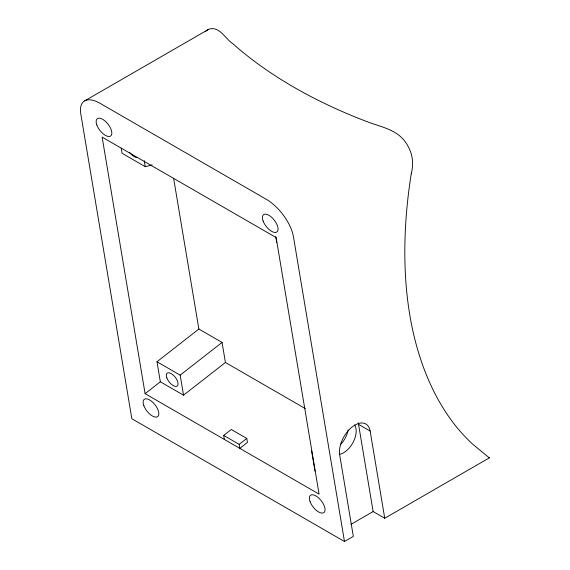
<?xml version="1.0" encoding="UTF-8"?>
<svg xmlns="http://www.w3.org/2000/svg" width="570" height="570" viewBox="0 0 570 570"><rect width="100%" height="100%" fill="white"/><g stroke="black" fill="none" stroke-linecap="round" stroke-linejoin="round"><path stroke-width="0.85" d="M411.269 173.864C413.136 166.077 413.236 157.698 409.93 150.273A30.231 25.308 57.8 0 0 405.32 141.923C397.183 130.231 382.121 127.06 369.595 122.614A465.576 268.798 0 0 1 232.703 43.584C225.741 39.237 219.771 26.391 209.632 28.949A30.231 15.704 85.5 0 0 207.031 30.303M198.866 329.04L222.058 342.435L225.421 362.477L183.533 395.188L160.341 381.793L156.978 361.751L198.866 329.04L173.658 178.553M145.108 393.692L102.137 137.121L276.122 237.562L319.086 494.133L145.108 393.692L160.341 381.793M183.533 395.188L180.177 375.146L222.058 342.435M223.696 435.437L231.306 429.495L246.774 438.423L247.444 442.427L239.828 448.376L239.158 444.365L223.696 435.437L224.366 439.449M239.158 444.365L246.774 438.423M84.738 100.847L208.05 29.654M350.928 524.386L373.143 511.561L384.743 518.258L489.545 457.746M344.48 541.5L293.436 236.7A32.803 15.361 52 0 0 266.211 199.251L99.964 103.27A32.803 15.361 52 0 0 80.798 113.929L131.841 418.729L344.48 541.5L353.336 536.384L339.677 454.839A21.874 12.625 -60 0 1 352.224 426.909A21.874 12.625 -60 0 1 370.144 431.048L384.743 518.258M121.211 148.143L122.073 153.287L145.264 166.682L152.126 164.944M358.202 422.84A21.874 12.625 -60 0 1 358.544 424.358L370.144 431.048M225.421 362.477L305.363 408.64M156.978 361.751L180.177 375.146M489.331 457.867L472.722 444.23A487.329 281.359 -60 0 1 453.122 422.676L448.775 416.663A475.736 274.669 -60 0 1 421.159 360.817L418.636 352.923A464.158 267.986 -60 0 1 411.226 173.879M358.544 424.358L373.143 511.561M275.716 236.571L276.721 242.571M311.626 451.034L314.989 471.084M144.26 160.676L145.264 166.682M354.633 424.935A17.77 10.26 -60 0 1 353.158 442.213A17.77 10.26 -60 0 1 339.321 454.39M348.156 429.866A17.77 10.26 -60 0 1 340.44 444.707M136.907 157.505A8.201 3.84 52 0 1 129.746 152.504M205.57 31.542A30.231 15.704 85.5 0 1 206.532 30.68M96.872 125.087A10.937 5.123 52 0 0 110.409 136.152A10.937 5.123 52 0 0 104.695 120.733A10.937 5.123 52 0 0 96.872 125.087M263.119 221.067A10.937 5.123 52 0 0 276.657 232.133A10.937 5.123 52 0 0 270.942 216.714A10.937 5.123 52 0 0 263.119 221.067M143.868 405.712A10.937 5.123 52 0 0 157.405 416.777A10.937 5.123 52 0 0 151.691 401.358A10.937 5.123 52 0 0 143.868 405.712M310.116 501.693A10.937 5.123 52 0 0 323.653 512.758A10.937 5.123 52 0 0 317.939 497.339A10.937 5.123 52 0 0 310.116 501.693M166.853 377.91A8.201 3.84 52 0 0 177.006 386.203A8.201 3.84 52 0 0 172.717 374.647A8.201 3.84 52 0 0 166.853 377.91"/></g></svg>
